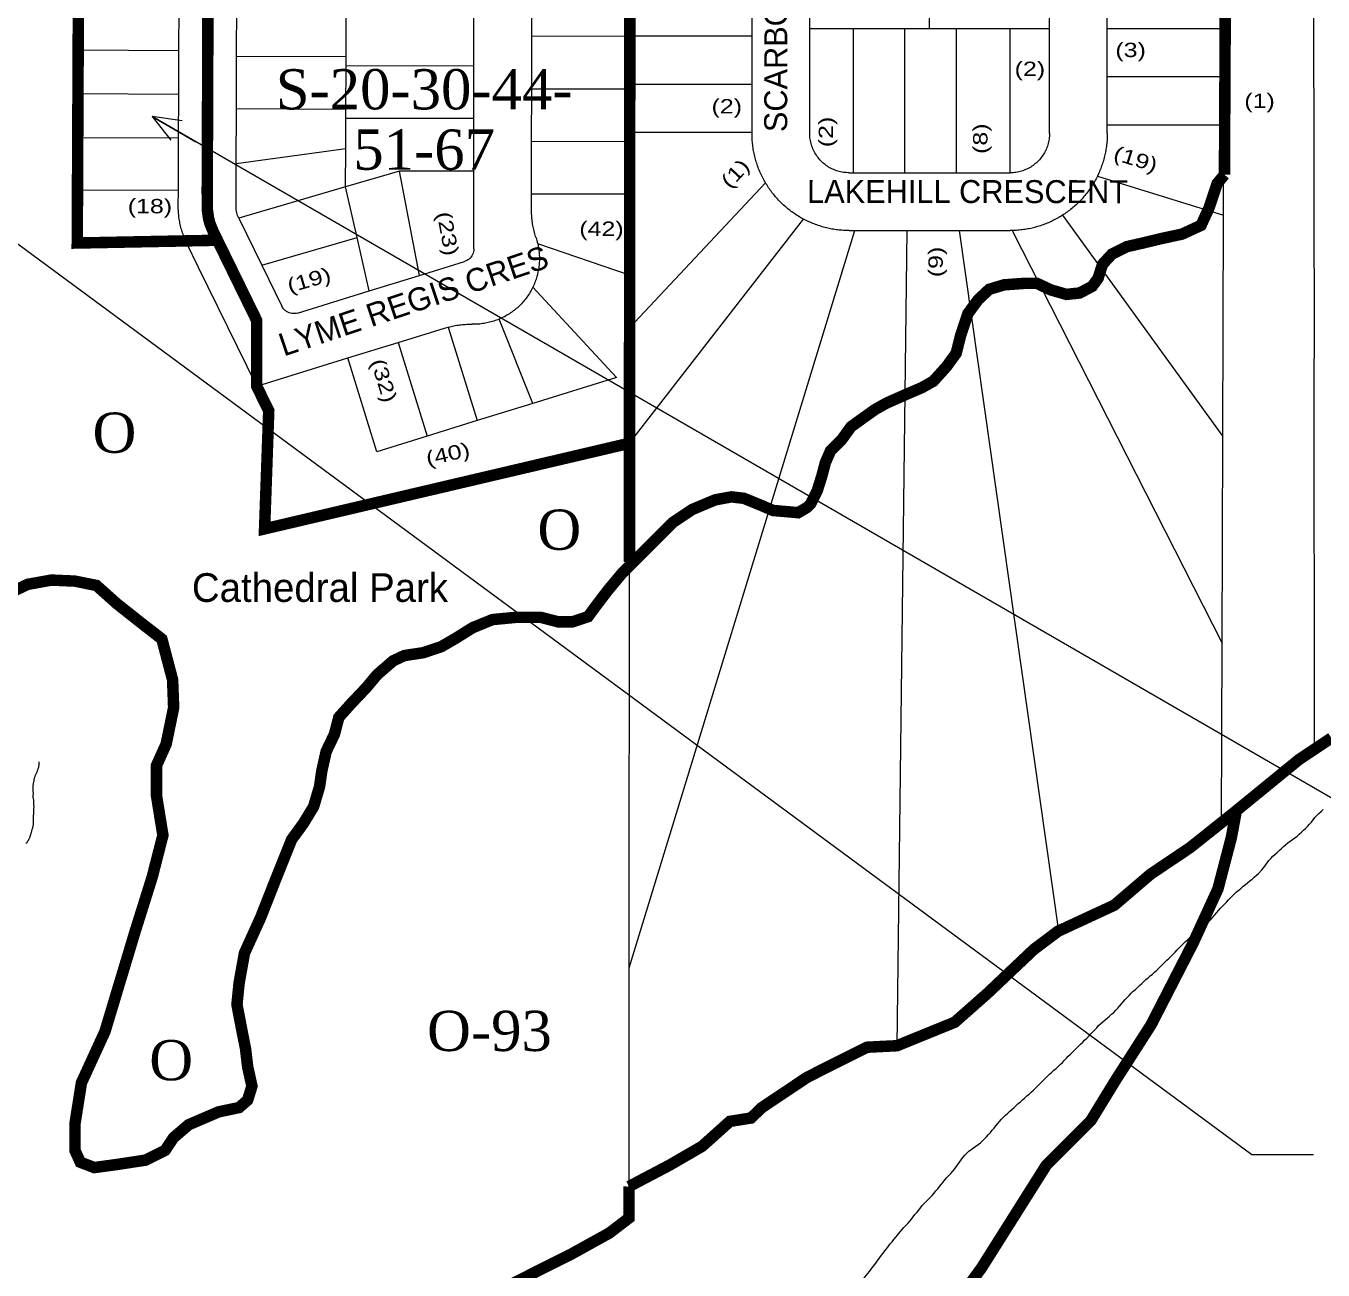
# Model space of a CAD drawing. Header units: millimetres. Extents: x 1745962 to 1749233, y 4525379 to 4529927.
# Drawn here: x 1747693.8 to 1748145.5, y 4526928.4 to 4527361.6 of the extents above; entities that cross this region are included whole.
import ezdxf
from ezdxf.enums import TextEntityAlignment as Align

# ---------------------------------------------------------------- set-up
doc = ezdxf.new("R2010")
doc.units = ezdxf.units.MM
doc.header["$LTSCALE"] = 10
doc.header["$MEASUREMENT"] = 0
for name, color, linetype in [('AROLL_ADDRESS', 44, 'Continuous'), ('AROLL_LOTS', 8, 'Continuous'), ('AROLL_ROADS', 7, 'Continuous'), ('PARKS', 62, 'Continuous'), ('WATER', 5, 'Continuous'), ('ZONING_STANDARDS', 140, 'Continuous'), ('ZONING_ZONES', 140, 'Continuous')]:
    doc.layers.add(name, color=color, linetype=linetype)
doc.styles.add('DUTCH', font='dutcheb.ttf')
doc.styles.add('Univers Condensed', font='UNVR57W.TTF')
doc.styles.add('Univers Light Condensed', font='unvr47a.ttf')

# ---------------------------------------------------------------- blocks, each defined once
blk = doc.blocks.new('ARROW-1')
blk.add_line((0, 0), (1.75, 0))
blk.add_lwpolyline([(0.972, 0.389), (0, 0), (0.972, -0.389)])

msp = doc.modelspace()

# ---------------------------------------------------------------- linework, layer by layer
at = {"layer": 'AROLL_LOTS'}
for p, q in [((1748142.08, 4527474.57), (1748142.32, 4527245.8)), ((1747869.93, 4527358.02), (1747869.95, 4527376.31)), ((1747904.07, 4527358.11), (1747904.08, 4527374.87)), ((1747946.63, 4527358.11), (1747946.63, 4527374.88)), ((1747966.74, 4527360.76), (1747966.74, 4527377.52)), ((1748008.49, 4527360.76), (1748008.49, 4527377.52)), ((1748050.23, 4527360.75), (1748050.25, 4527377.52)), ((1748070.35, 4527360.73), (1748070.36, 4527377.49)), ((1748110.85, 4527360.73), (1748110.81, 4527377.5)), ((1747767.17, 4527351.1), (1747767.25, 4527369.38)), ((1747805.27, 4527350.95), (1747805.34, 4527369.23)), ((1747712.08, 4527368.37), (1747712.01, 4527353.13)), ((1747747.06, 4527352.99), (1747747.13, 4527368.23)), ((1747849.79, 4527347.62), (1747849.82, 4527365.9)), ((1747966.74, 4527360.76), (1747980.46, 4527360.76)), ((1747966.74, 4527324.18), (1747966.74, 4527360.76)), ((1747980.46, 4527360.76), (1747981.96, 4527360.75)), ((1747981.94, 4527310.47), (1747981.96, 4527360.75)), ((1747981.96, 4527360.75), (1747994.47, 4527360.76)), ((1747994.47, 4527360.76), (1747999.9, 4527360.75)), ((1747999.9, 4527360.75), (1748008.49, 4527360.76)), ((1747999.9, 4527310.46), (1747999.9, 4527360.75)), ((1748008.49, 4527360.76), (1748017.83, 4527360.76)), ((1748017.81, 4527310.46), (1748017.83, 4527360.76)), ((1748017.83, 4527360.76), (1748022.51, 4527360.75)), ((1748022.51, 4527360.75), (1748036.53, 4527360.75)), ((1748036.5, 4527310.46), (1748036.53, 4527360.75)), ((1748036.53, 4527360.75), (1748050.23, 4527360.75)), ((1748050.22, 4527324.17), (1748050.23, 4527360.75)), ((1748070.34, 4527343.96), (1748070.35, 4527360.73)), ((1748070.35, 4527360.73), (1748110.85, 4527360.73)), ((1748110.88, 4527343.97), (1748110.85, 4527360.73)), ((1747869.91, 4527339.74), (1747869.93, 4527358.02)), ((1747869.93, 4527358.02), (1747904.07, 4527358.11)), ((1747904.06, 4527341.35), (1747904.07, 4527358.11)), ((1747904.07, 4527358.11), (1747946.63, 4527358.11)), ((1747946.63, 4527341.35), (1747946.63, 4527358.11)), ((1747712.01, 4527353.13), (1747711.93, 4527337.91)), ((1747747.06, 4527352.99), (1747712.01, 4527353.13)), ((1747747, 4527337.77), (1747747.06, 4527352.99)), ((1747767.1, 4527332.82), (1747767.17, 4527351.1)), ((1747767.17, 4527351.1), (1747805.27, 4527350.95)), ((1747805.2, 4527332.67), (1747805.26, 4527347.66)), ((1747805.26, 4527347.66), (1747805.27, 4527350.95)), ((1747849.79, 4527347.62), (1747805.26, 4527347.66)), ((1747849.78, 4527329.34), (1747849.79, 4527347.62)), ((1748070.33, 4527327.2), (1748070.34, 4527343.96)), ((1748070.34, 4527343.96), (1748110.88, 4527343.97)), ((1748110.92, 4527327.2), (1748110.88, 4527343.97)), ((1747711.93, 4527337.91), (1747711.85, 4527322.68)), ((1747747, 4527337.77), (1747711.93, 4527337.91)), ((1747746.94, 4527322.54), (1747747, 4527337.77)), ((1747869.89, 4527321.45), (1747869.91, 4527339.74)), ((1747869.91, 4527339.74), (1747904.05, 4527339.68)), ((1747904.05, 4527339.68), (1747904.06, 4527341.35)), ((1747904.05, 4527324.6), (1747904.05, 4527339.68)), ((1747904.06, 4527341.35), (1747946.63, 4527341.35)), ((1747946.63, 4527324.59), (1747946.63, 4527341.35)), ((1747767.02, 4527313.66), (1747767.1, 4527332.82)), ((1747767.1, 4527332.82), (1747805.2, 4527332.67)), ((1747805.14, 4527318.98), (1747805.19, 4527329.37)), ((1747805.19, 4527329.37), (1747805.2, 4527332.67)), ((1747849.78, 4527329.34), (1747805.19, 4527329.37)), ((1747849.76, 4527311.05), (1747849.78, 4527329.34)), ((1747904.04, 4527321.39), (1747904.05, 4527324.6)), ((1747904.05, 4527324.6), (1747946.63, 4527324.59)), ((1747946.63, 4527324.19), (1747946.63, 4527324.59)), ((1748070.33, 4527327.2), (1748110.92, 4527327.2)), ((1748070.34, 4527324.15), (1748070.33, 4527327.2)), ((1748110.86, 4527295.74), (1748110.92, 4527327.2)), ((1747711.85, 4527322.68), (1747711.76, 4527304.41)), ((1747746.94, 4527322.54), (1747711.85, 4527322.68)), ((1747746.87, 4527304.26), (1747746.94, 4527322.54)), ((1747869.87, 4527303.16), (1747869.89, 4527321.45)), ((1747869.89, 4527321.45), (1747904.04, 4527321.39)), ((1747904.03, 4527303.11), (1747904.04, 4527321.39)), ((1747767.02, 4527313.66), (1747805.14, 4527318.98)), ((1747805.1, 4527305.58), (1747805.14, 4527318.98)), ((1747766.96, 4527298.83), (1747767.02, 4527313.66)), ((1747823.86, 4527311.07), (1747805.1, 4527305.58)), ((1747849.76, 4527311.05), (1747823.86, 4527311.07)), ((1747830.81, 4527274.73), (1747823.86, 4527311.07)), ((1747849.74, 4527283.95), (1747849.76, 4527311.05)), ((1747980.45, 4527310.47), (1747981.94, 4527310.47)), ((1747981.94, 4527310.47), (1747994.46, 4527310.46)), ((1747994.46, 4527310.46), (1747999.9, 4527310.46)), ((1747999.9, 4527310.46), (1748008.48, 4527310.47)), ((1748008.48, 4527310.47), (1748017.81, 4527310.46)), ((1748017.81, 4527310.46), (1748022.48, 4527310.47)), ((1748022.48, 4527310.47), (1748036.5, 4527310.46)), ((1747903.99, 4527256.43), (1747951.34, 4527306.95)), ((1748066.88, 4527309.29), (1748110.86, 4527295.74)), ((1747711.76, 4527304.41), (1747711.67, 4527286.01)), ((1747746.87, 4527304.26), (1747711.76, 4527304.41)), ((1747746.85, 4527298.91), (1747746.87, 4527304.26)), ((1747805.1, 4527305.58), (1747767.91, 4527294.69)), ((1747809.1, 4527287.97), (1747805.1, 4527305.58)), ((1747869.87, 4527303.16), (1747904.03, 4527303.11)), ((1747869.87, 4527297.45), (1747869.87, 4527303.16)), ((1747904, 4527274.78), (1747904.03, 4527303.11)), ((1747767.91, 4527294.69), (1747775.94, 4527278.26)), ((1747903.97, 4527216.29), (1747964.55, 4527294.33)), ((1748054.7, 4527295.66), (1748110.59, 4527218.64)), ((1748110.59, 4527218.64), (1748110.86, 4527295.74)), ((1747775.94, 4527278.26), (1747809.1, 4527287.97)), ((1747813.34, 4527269.33), (1747809.1, 4527287.97)), ((1747903.85, 4527033.59), (1747982.38, 4527290.35)), ((1747980.45, 4527290.36), (1747982.38, 4527290.35)), ((1747982.38, 4527290.35), (1748000.66, 4527290.35)), ((1747997.13, 4527006.49), (1748000.66, 4527290.35)), ((1748000.66, 4527290.35), (1748018.93, 4527290.35)), ((1748018.93, 4527290.35), (1748036.5, 4527290.34)), ((1748053.45, 4527046.4), (1748018.93, 4527290.35)), ((1748037.2, 4527290.36), (1748036.5, 4527290.34)), ((1748037.2, 4527290.36), (1748110.32, 4527146.64)), ((1747711.67, 4527286.01), (1747749.84, 4527285.85)), ((1747753.94, 4527277.47), (1747749.84, 4527285.85)), ((1747904, 4527274.78), (1747872, 4527285.77)), ((1747830.81, 4527274.73), (1747846.52, 4527279.59)), ((1747774.15, 4527236.16), (1747753.94, 4527277.47)), ((1747775.94, 4527278.26), (1747782.93, 4527263.98)), ((1747813.34, 4527269.33), (1747830.81, 4527274.73)), ((1747903.99, 4527256.43), (1747904, 4527274.78)), ((1747899.41, 4527239.18), (1747870.31, 4527270.62)), ((1747788.39, 4527261.62), (1747813.34, 4527269.33)), ((1747823.39, 4527251.38), (1747839.54, 4527256.37)), ((1747840.87, 4527256.76), (1747850.93, 4527224.17)), ((1747870.3, 4527230.16), (1747858.59, 4527259.5)), ((1747903.98, 4527240.58), (1747903.99, 4527256.43)), ((1747805.91, 4527245.98), (1747823.39, 4527251.38)), ((1747823.39, 4527251.38), (1747833.46, 4527218.76)), ((1747774.15, 4527236.16), (1747805.91, 4527245.98)), ((1747815.98, 4527213.34), (1747805.91, 4527245.98)), ((1748142.47, 4527109.71), (1748142.32, 4527245.8)), ((1747899.41, 4527239.18), (1747870.3, 4527230.16)), ((1747903.97, 4527216.29), (1747903.98, 4527240.58)), ((1747778.35, 4527227.58), (1747774.15, 4527236.16)), ((1747870.3, 4527230.16), (1747850.93, 4527224.17)), ((1747776.9, 4527186.47), (1747778.35, 4527227.58)), ((1747850.93, 4527224.17), (1747833.46, 4527218.76)), ((1747903.97, 4527216.29), (1747776.9, 4527186.47)), ((1747833.46, 4527218.76), (1747815.98, 4527213.34)), ((1747903.94, 4527182.39), (1747903.97, 4527216.29)), ((1748110.32, 4527146.64), (1748110.59, 4527218.64)), ((1747903.85, 4527033.59), (1747903.94, 4527182.39)), ((1748110.09, 4527084.18), (1748110.32, 4527146.64)), ((1747903.81, 4526957.46), (1747903.85, 4527033.59)), ((1747903.79, 4526946.49), (1747903.81, 4526957.46))]:
    msp.add_line(p, q, dxfattribs=at)
for points in [[(1747951.34, 4527306.95), (1747951.09, 4527307.39), (1747950.85, 4527307.83), (1747950.61, 4527308.26), (1747950.37, 4527308.71), (1747950.15, 4527309.16), (1747949.92, 4527309.6), (1747949.72, 4527310.05), (1747949.52, 4527310.52), (1747949.31, 4527310.98), (1747949.12, 4527311.43), (1747948.94, 4527311.9), (1747948.76, 4527312.36), (1747948.58, 4527312.84), (1747948.43, 4527313.3), (1747948.27, 4527313.78), (1747948.11, 4527314.26), (1747947.97, 4527314.73), (1747947.84, 4527315.22), (1747947.7, 4527315.71), (1747947.58, 4527316.18), (1747947.47, 4527316.67), (1747947.36, 4527317.16), (1747947.26, 4527317.66), (1747947.17, 4527318.14), (1747947.08, 4527318.63), (1747947.01, 4527319.13), (1747946.93, 4527319.62), (1747946.88, 4527320.12), (1747946.81, 4527320.62), (1747946.77, 4527321.12), (1747946.72, 4527321.61), (1747946.69, 4527322.12), (1747946.67, 4527322.62), (1747946.64, 4527323.11), (1747946.63, 4527323.61), (1747946.63, 4527324.19)], [(1747980.45, 4527310.47), (1747979.95, 4527310.48), (1747979.45, 4527310.51), (1747978.95, 4527310.56), (1747978.46, 4527310.62), (1747977.97, 4527310.7), (1747977.48, 4527310.8), (1747976.99, 4527310.92), (1747976.51, 4527311.06), (1747976.03, 4527311.2), (1747975.56, 4527311.37), (1747975.1, 4527311.56), (1747974.65, 4527311.76), (1747974.19, 4527311.98), (1747973.75, 4527312.22), (1747973.32, 4527312.48), (1747972.9, 4527312.74), (1747972.49, 4527313.03), (1747972.08, 4527313.32), (1747971.7, 4527313.63), (1747971.32, 4527313.96), (1747970.95, 4527314.3), (1747970.59, 4527314.65), (1747970.26, 4527315.02), (1747969.93, 4527315.39), (1747969.61, 4527315.78), (1747969.32, 4527316.19), (1747969.03, 4527316.6), (1747968.76, 4527317.02), (1747968.51, 4527317.45), (1747968.27, 4527317.89), (1747968.05, 4527318.34), (1747967.85, 4527318.79), (1747967.66, 4527319.26), (1747967.49, 4527319.73), (1747967.33, 4527320.21), (1747967.2, 4527320.68), (1747967.08, 4527321.17), (1747966.98, 4527321.66), (1747966.89, 4527322.16), (1747966.82, 4527322.65), (1747966.78, 4527323.14), (1747966.76, 4527323.64), (1747966.74, 4527324.18)], [(1748050.22, 4527324.17), (1748050.21, 4527323.67), (1748050.18, 4527323.17), (1748050.14, 4527322.66), (1748050.07, 4527322.17), (1748049.99, 4527321.67), (1748049.89, 4527321.19), (1748049.77, 4527320.71), (1748049.63, 4527320.22), (1748049.48, 4527319.75), (1748049.31, 4527319.28), (1748049.13, 4527318.81), (1748048.92, 4527318.35), (1748048.7, 4527317.91), (1748048.46, 4527317.47), (1748048.21, 4527317.03), (1748047.94, 4527316.61), (1748047.66, 4527316.2), (1748047.36, 4527315.8), (1748047.05, 4527315.41), (1748046.72, 4527315.03), (1748046.39, 4527314.67), (1748046.03, 4527314.31), (1748045.67, 4527313.97), (1748045.28, 4527313.65), (1748044.89, 4527313.33), (1748044.5, 4527313.03), (1748044.08, 4527312.74), (1748043.66, 4527312.48), (1748043.23, 4527312.22), (1748042.79, 4527311.98), (1748042.34, 4527311.77), (1748041.88, 4527311.56), (1748041.42, 4527311.37), (1748040.95, 4527311.2), (1748040.48, 4527311.05), (1748039.99, 4527310.91), (1748039.51, 4527310.79), (1748039.03, 4527310.69), (1748038.53, 4527310.61), (1748038.03, 4527310.55), (1748037.53, 4527310.5), (1748037.03, 4527310.47), (1748036.5, 4527310.46)], [(1748070.34, 4527324.15), (1748070.33, 4527323.65), (1748070.32, 4527323.15), (1748070.3, 4527322.65), (1748070.27, 4527322.15), (1748070.24, 4527321.66), (1748070.19, 4527321.16), (1748070.15, 4527320.66), (1748070.09, 4527320.16), (1748070.03, 4527319.67), (1748069.96, 4527319.17), (1748069.88, 4527318.68), (1748069.79, 4527318.18), (1748069.7, 4527317.7), (1748069.6, 4527317.21), (1748069.5, 4527316.71), (1748069.38, 4527316.23), (1748069.26, 4527315.74), (1748069.13, 4527315.26), (1748068.99, 4527314.78), (1748068.86, 4527314.3), (1748068.71, 4527313.82), (1748068.55, 4527313.34), (1748068.38, 4527312.87), (1748068.22, 4527312.4), (1748068.04, 4527311.93), (1748067.85, 4527311.48), (1748067.67, 4527311.01), (1748067.46, 4527310.55), (1748067.26, 4527310.09), (1748066.88, 4527309.29)], [(1747964.55, 4527294.33), (1747964.12, 4527294.57), (1747963.68, 4527294.81), (1747963.24, 4527295.06), (1747962.82, 4527295.32), (1747962.39, 4527295.59), (1747961.97, 4527295.85), (1747961.55, 4527296.13), (1747961.14, 4527296.42), (1747960.73, 4527296.7), (1747960.32, 4527296.99), (1747959.92, 4527297.29), (1747959.53, 4527297.61), (1747959.14, 4527297.91), (1747958.76, 4527298.23), (1747958.38, 4527298.56), (1747958, 4527298.89), (1747957.63, 4527299.22), (1747957.26, 4527299.56), (1747956.9, 4527299.91), (1747956.54, 4527300.26), (1747956.19, 4527300.61), (1747955.84, 4527300.97), (1747955.5, 4527301.34), (1747955.17, 4527301.71), (1747954.84, 4527302.09), (1747954.52, 4527302.47), (1747954.2, 4527302.85), (1747953.89, 4527303.24), (1747953.58, 4527303.64), (1747953.28, 4527304.04), (1747952.98, 4527304.44), (1747952.7, 4527304.85), (1747952.41, 4527305.26), (1747952.14, 4527305.68), (1747951.86, 4527306.1), (1747951.61, 4527306.53), (1747951.34, 4527306.95)], [(1748066.88, 4527309.29), (1748066.66, 4527308.84), (1748066.43, 4527308.4), (1748066.19, 4527307.96), (1748065.95, 4527307.52), (1748065.7, 4527307.09), (1748065.45, 4527306.65), (1748065.18, 4527306.23), (1748064.91, 4527305.81), (1748064.64, 4527305.4), (1748064.36, 4527304.98), (1748064.07, 4527304.57), (1748063.78, 4527304.17), (1748063.48, 4527303.77), (1748063.18, 4527303.37), (1748062.87, 4527302.97), (1748062.55, 4527302.59), (1748062.22, 4527302.21), (1748061.9, 4527301.83), (1748061.57, 4527301.45), (1748061.23, 4527301.09), (1748060.88, 4527300.72), (1748060.53, 4527300.37), (1748060.18, 4527300.02), (1748059.82, 4527299.67), (1748059.45, 4527299.32), (1748059.09, 4527298.99), (1748058.71, 4527298.65), (1748058.33, 4527298.33), (1748057.95, 4527298.01), (1748057.56, 4527297.7), (1748057.17, 4527297.39), (1748056.77, 4527297.09), (1748056.36, 4527296.79), (1748055.96, 4527296.5), (1748055.54, 4527296.21), (1748055.14, 4527295.94), (1748054.7, 4527295.66)], [(1747749.84, 4527285.85), (1747749.62, 4527286.29), (1747749.42, 4527286.75), (1747749.22, 4527287.21), (1747749.02, 4527287.67), (1747748.84, 4527288.14), (1747748.66, 4527288.6), (1747748.5, 4527289.07), (1747748.33, 4527289.55), (1747748.18, 4527290.02), (1747748.04, 4527290.5), (1747747.9, 4527290.99), (1747747.77, 4527291.46), (1747747.65, 4527291.95), (1747747.54, 4527292.44), (1747747.43, 4527292.93), (1747747.34, 4527293.42), (1747747.25, 4527293.91), (1747747.18, 4527294.4), (1747747.1, 4527294.9), (1747747.05, 4527295.4), (1747746.99, 4527295.9), (1747746.95, 4527296.39), (1747746.9, 4527296.89), (1747746.88, 4527297.39), (1747746.86, 4527297.89), (1747746.85, 4527298.39), (1747746.85, 4527298.91)], [(1747767.91, 4527294.69), (1747767.7, 4527295.14), (1747767.52, 4527295.6), (1747767.36, 4527296.08), (1747767.23, 4527296.56), (1747767.12, 4527297.05), (1747767.04, 4527297.54), (1747766.99, 4527298.04), (1747766.96, 4527298.83)], [(1747871.43, 4527287.8), (1747871.27, 4527288.28), (1747871.13, 4527288.75), (1747870.98, 4527289.24), (1747870.86, 4527289.71), (1747870.73, 4527290.21), (1747870.62, 4527290.69), (1747870.51, 4527291.18), (1747870.41, 4527291.67), (1747870.32, 4527292.16), (1747870.24, 4527292.65), (1747870.17, 4527293.15), (1747870.1, 4527293.64), (1747870.05, 4527294.14), (1747869.99, 4527294.63), (1747869.95, 4527295.13), (1747869.92, 4527295.63), (1747869.89, 4527296.13), (1747869.88, 4527296.63), (1747869.87, 4527297.45)], [(1747980.45, 4527290.36), (1747979.95, 4527290.36), (1747979.45, 4527290.37), (1747978.95, 4527290.39), (1747978.45, 4527290.41), (1747977.96, 4527290.45), (1747977.46, 4527290.49), (1747976.96, 4527290.54), (1747976.46, 4527290.59), (1747975.97, 4527290.66), (1747975.47, 4527290.73), (1747974.98, 4527290.8), (1747974.48, 4527290.89), (1747973.98, 4527290.98), (1747973.5, 4527291.08), (1747973.01, 4527291.19), (1747972.52, 4527291.3), (1747972.04, 4527291.42), (1747971.55, 4527291.55), (1747971.07, 4527291.69), (1747970.59, 4527291.83), (1747970.12, 4527291.97), (1747969.64, 4527292.13), (1747969.17, 4527292.3), (1747968.7, 4527292.47), (1747968.23, 4527292.64), (1747967.77, 4527292.83), (1747967.31, 4527293.01), (1747966.85, 4527293.22), (1747966.39, 4527293.42), (1747965.94, 4527293.63), (1747965.48, 4527293.85), (1747965.04, 4527294.07), (1747964.55, 4527294.33)], [(1748054.7, 4527295.66), (1748054.27, 4527295.39), (1748053.85, 4527295.14), (1748053.42, 4527294.88), (1748052.98, 4527294.63), (1748052.55, 4527294.39), (1748052.1, 4527294.16), (1748051.66, 4527293.93), (1748051.21, 4527293.71), (1748050.75, 4527293.5), (1748050.3, 4527293.28), (1748049.84, 4527293.09), (1748049.38, 4527292.9), (1748048.92, 4527292.71), (1748048.45, 4527292.53), (1748047.98, 4527292.35), (1748047.51, 4527292.19), (1748047.04, 4527292.02), (1748046.57, 4527291.88), (1748046.08, 4527291.74), (1748045.61, 4527291.59), (1748045.12, 4527291.46), (1748044.64, 4527291.34), (1748044.15, 4527291.22), (1748043.67, 4527291.11), (1748043.17, 4527291), (1748042.69, 4527290.92), (1748042.19, 4527290.83), (1748041.7, 4527290.74), (1748041.21, 4527290.67), (1748040.71, 4527290.61), (1748040.21, 4527290.55), (1748039.71, 4527290.5), (1748039.21, 4527290.45), (1748038.72, 4527290.42), (1748038.22, 4527290.39), (1748037.72, 4527290.36), (1748037.2, 4527290.36)], [(1747849.74, 4527283.95), (1747849.71, 4527283.44), (1747849.63, 4527282.96), (1747849.49, 4527282.48), (1747849.31, 4527282.01), (1747849.07, 4527281.57), (1747848.79, 4527281.15), (1747848.47, 4527280.78), (1747848.1, 4527280.44), (1747847.69, 4527280.15), (1747847.27, 4527279.89), (1747846.52, 4527279.59)], [(1747872, 4527285.77), (1747872.11, 4527285.27), (1747872.2, 4527284.79), (1747872.29, 4527284.3), (1747872.37, 4527283.8), (1747872.43, 4527283.3), (1747872.49, 4527282.81), (1747872.53, 4527282.31), (1747872.56, 4527281.81), (1747872.59, 4527281.32), (1747872.59, 4527280.81), (1747872.59, 4527280.31), (1747872.58, 4527279.81), (1747872.56, 4527279.31), (1747872.52, 4527278.81), (1747872.48, 4527278.31), (1747872.42, 4527277.82), (1747872.36, 4527277.32), (1747872.28, 4527276.83), (1747872.19, 4527276.34), (1747872.1, 4527275.84), (1747871.99, 4527275.35), (1747871.88, 4527274.88), (1747871.74, 4527274.4), (1747871.6, 4527273.92), (1747871.45, 4527273.44), (1747871.29, 4527272.96), (1747871.12, 4527272.49), (1747870.94, 4527272.03), (1747870.74, 4527271.56), (1747870.54, 4527271.1), (1747870.31, 4527270.62)], [(1747871.43, 4527287.8), (1747871.57, 4527287.33), (1747871.72, 4527286.84), (1747871.85, 4527286.36), (1747872, 4527285.77)], [(1747870.31, 4527270.62), (1747870.09, 4527270.17), (1747869.86, 4527269.73), (1747869.62, 4527269.29), (1747869.36, 4527268.86), (1747869.1, 4527268.44), (1747868.83, 4527268.01), (1747868.55, 4527267.61), (1747868.26, 4527267.19), (1747867.96, 4527266.79), (1747867.66, 4527266.39), (1747867.34, 4527266.01), (1747867.02, 4527265.62), (1747866.69, 4527265.25), (1747866.35, 4527264.88), (1747866, 4527264.52), (1747865.65, 4527264.17), (1747865.28, 4527263.82), (1747864.92, 4527263.49), (1747864.54, 4527263.16), (1747864.15, 4527262.85), (1747863.76, 4527262.54), (1747863.36, 4527262.23), (1747862.96, 4527261.94), (1747862.55, 4527261.65), (1747862.14, 4527261.38), (1747861.71, 4527261.11), (1747861.28, 4527260.85), (1747860.85, 4527260.6), (1747860.41, 4527260.36), (1747859.96, 4527260.14), (1747859.51, 4527259.92), (1747859.06, 4527259.7), (1747858.59, 4527259.5)], [(1747788.39, 4527261.62), (1747787.91, 4527261.49), (1747787.41, 4527261.43), (1747786.91, 4527261.42), (1747786.41, 4527261.46), (1747785.92, 4527261.56), (1747785.44, 4527261.71), (1747784.99, 4527261.9), (1747784.55, 4527262.15), (1747784.15, 4527262.44), (1747783.78, 4527262.78), (1747783.45, 4527263.15), (1747782.93, 4527263.98)], [(1747839.54, 4527256.37), (1747840.02, 4527256.52), (1747840.87, 4527256.76)], [(1747840.87, 4527256.76), (1747841.36, 4527256.88), (1747841.84, 4527256.99), (1747842.33, 4527257.1), (1747842.81, 4527257.19), (1747843.31, 4527257.29), (1747843.8, 4527257.36), (1747844.3, 4527257.44), (1747844.8, 4527257.51), (1747845.29, 4527257.56), (1747845.78, 4527257.61), (1747846.29, 4527257.65), (1747846.78, 4527257.69), (1747847.28, 4527257.71), (1747847.79, 4527257.73), (1747848.28, 4527257.73), (1747849.22, 4527257.73)], [(1747858.59, 4527259.5), (1747858.12, 4527259.31), (1747857.66, 4527259.14), (1747857.19, 4527258.98), (1747856.71, 4527258.81), (1747856.24, 4527258.67), (1747855.75, 4527258.53), (1747855.27, 4527258.4), (1747854.79, 4527258.29), (1747854.29, 4527258.18), (1747853.81, 4527258.09), (1747853.32, 4527258), (1747852.82, 4527257.94), (1747852.32, 4527257.87), (1747851.82, 4527257.81), (1747851.33, 4527257.78), (1747850.83, 4527257.75), (1747850.33, 4527257.73), (1747849.83, 4527257.72), (1747849.22, 4527257.73)], [(1748142.47, 4527109.71), (1748148.38, 4527113.65), (1748157.31, 4527122.4), (1748166.25, 4527129.57), (1748183.17, 4527137.4), (1748195.6, 4527142.44), (1748204.9, 4527147.41), (1748212.91, 4527154.34), (1748224.62, 4527160.66), (1748233.65, 4527164.66), (1748242.51, 4527168.19), (1748249.38, 4527172.86), (1748258.68, 4527177.3), (1748267.03, 4527181.52), (1748271.98, 4527182.6), (1748281.67, 4527185.35), (1748289.5, 4527188.15), (1748296.09, 4527191.87), (1748302.17, 4527195.74), (1748313.44, 4527200.62), (1748323.9, 4527203.65), (1748336.09, 4527207.72), (1748341.62, 4527209.87)], [(1748110.09, 4527084.18), (1748115.28, 4527088.32), (1748126.04, 4527095.98), (1748137.11, 4527106.15), (1748142.47, 4527109.71)], [(1748053.45, 4527046.4), (1748060.09, 4527047.87), (1748072.81, 4527055.44), (1748085.38, 4527066.2), (1748099.23, 4527075.51), (1748110.09, 4527084.18)], [(1748017.21, 4527014.66), (1748022.92, 4527019.1), (1748028.57, 4527024.68), (1748036.71, 4527032.1), (1748044.8, 4527040.05), (1748053.2, 4527046.35), (1748053.45, 4527046.4)], [(1747997.13, 4527006.49), (1748005.87, 4527008.66), (1748010.04, 4527010.83), (1748015.37, 4527013.93), (1748017.21, 4527014.66)], [(1747903.81, 4526957.46), (1747911.18, 4526961.07), (1747914.03, 4526963.21), (1747918.07, 4526964.98), (1747921.19, 4526966.61), (1747925.6, 4526969.56), (1747929.25, 4526971.46), (1747932.11, 4526973.6), (1747938.93, 4526980.13), (1747946.29, 4526981.32), (1747950.02, 4526984.91), (1747960.81, 4526991.51), (1747965.47, 4526995.26), (1747970.67, 4526997.96), (1747975.36, 4527000.4), (1747981.88, 4527003.13), (1747986.7, 4527005.96), (1747989.45, 4527006.4), (1747992.21, 4527006.85), (1747995.89, 4527007.43), (1747997.13, 4527006.49)], [(1747869.45, 4526927.08), (1747872.41, 4526928.42), (1747876.74, 4526930.56), (1747883.46, 4526933.79), (1747884.93, 4526934.09), (1747891.39, 4526938.18), (1747896.93, 4526941.24), (1747900.69, 4526944.26), (1747902.22, 4526945.25), (1747903.79, 4526946.49)]]:
    msp.add_lwpolyline(points, dxfattribs=at)
at = {"layer": 'WATER'}
for points in [[(1747698.3, 4527105.35), (1747698.27, 4527105.11), (1747698.27, 4527104.86), (1747698.26, 4527104.6), (1747698.25, 4527104.35), (1747698.24, 4527104.11), (1747698.22, 4527103.86), (1747698.19, 4527103.61), (1747698.13, 4527103.36), (1747698.06, 4527103.13), (1747697.98, 4527102.89), (1747697.91, 4527102.65), (1747697.82, 4527102.41), (1747697.75, 4527102.17), (1747697.67, 4527101.94), (1747697.59, 4527101.7), (1747697.5, 4527101.47), (1747697.39, 4527101.24), (1747697.27, 4527101.03), (1747697.15, 4527100.81), (1747697.04, 4527100.58), (1747696.93, 4527100.35), (1747696.85, 4527100.12), (1747696.78, 4527099.88), (1747696.71, 4527099.64), (1747696.65, 4527099.4), (1747696.6, 4527099.15), (1747696.56, 4527098.9), (1747696.52, 4527098.66), (1747696.48, 4527098.41), (1747696.42, 4527098.17), (1747696.37, 4527097.92), (1747696.31, 4527097.68), (1747696.27, 4527097.43), (1747696.22, 4527097.19), (1747696.18, 4527096.94), (1747696.18, 4527096.69), (1747696.19, 4527096.45), (1747696.21, 4527096.19), (1747696.22, 4527095.95), (1747696.22, 4527095.7), (1747696.24, 4527095.44), (1747696.24, 4527095.2), (1747696.26, 4527094.95), (1747696.29, 4527094.7), (1747696.31, 4527094.44), (1747696.31, 4527094.2), (1747696.27, 4527093.95), (1747696.22, 4527093.71), (1747696.19, 4527093.45), (1747696.19, 4527093.21), (1747696.25, 4527092.96), (1747696.32, 4527092.72), (1747696.36, 4527092.48), (1747696.39, 4527092.23), (1747696.41, 4527091.98), (1747696.42, 4527091.73), (1747696.44, 4527091.48), (1747696.45, 4527091.23), (1747696.46, 4527090.98), (1747696.47, 4527090.73), (1747696.49, 4527090.48), (1747696.49, 4527090.23), (1747696.5, 4527089.99), (1747696.51, 4527089.73), (1747696.5, 4527089.48), (1747696.49, 4527089.24), (1747696.48, 4527088.98), (1747696.46, 4527088.73), (1747696.41, 4527088.49), (1747696.4, 4527088.24), (1747696.39, 4527087.99), (1747696.39, 4527087.74), (1747696.38, 4527087.49), (1747696.38, 4527087.24), (1747696.38, 4527086.99), (1747696.37, 4527086.74), (1747696.37, 4527086.49), (1747696.36, 4527086.24), (1747696.36, 4527085.99), (1747696.35, 4527085.74), (1747696.35, 4527085.49), (1747696.35, 4527085.24), (1747696.34, 4527084.99), (1747696.34, 4527084.74), (1747696.33, 4527084.49), (1747696.33, 4527084.24), (1747696.32, 4527083.99), (1747696.32, 4527083.74), (1747696.32, 4527083.49), (1747696.31, 4527083.24), (1747696.25, 4527083), (1747696.17, 4527082.76), (1747696.11, 4527082.52), (1747696.04, 4527082.28), (1747695.98, 4527082.03), (1747695.9, 4527081.79), (1747695.84, 4527081.55), (1747695.78, 4527081.31), (1747695.71, 4527081.07), (1747695.65, 4527080.83), (1747695.57, 4527080.59), (1747695.51, 4527080.35), (1747695.43, 4527080.11), (1747695.36, 4527079.87), (1747695.28, 4527079.63), (1747695.2, 4527079.4), (1747695.12, 4527079.16), (1747695.02, 4527078.93), (1747694.94, 4527078.69), (1747694.85, 4527078.46), (1747694.75, 4527078.23), (1747694.64, 4527078.01), (1747694.52, 4527077.78), (1747694.39, 4527077.57), (1747694.26, 4527077.36), (1747694.09, 4527077.17), (1747693.94, 4527076.97), (1747693.79, 4527076.78)], [(1748124.2, 4527067.79), (1748124.83, 4527068.58), (1748125.41, 4527069.39), (1748126.01, 4527070.19), (1748126.64, 4527070.97), (1748127.29, 4527071.73), (1748127.99, 4527072.44), (1748128.72, 4527073.12), (1748129.48, 4527073.77), (1748130.23, 4527074.44), (1748130.95, 4527075.12), (1748131.69, 4527075.81), (1748132.43, 4527076.47), (1748133.2, 4527077.11), (1748133.99, 4527077.72), (1748134.82, 4527078.29), (1748135.62, 4527078.88), (1748136.41, 4527079.49), (1748137.17, 4527080.15), (1748137.92, 4527080.8), (1748138.66, 4527081.49), (1748139.38, 4527082.17), (1748140.09, 4527082.88), (1748140.76, 4527083.62), (1748141.4, 4527084.39), (1748142.01, 4527085.18), (1748142.65, 4527085.95), (1748143.34, 4527086.68), (1748144.04, 4527087.39), (1748144.77, 4527088.07), (1748145.54, 4527088.71)], [(1747998.17, 4526941.66), (1747998.84, 4526942.4), (1747999.52, 4526943.14), (1748000.19, 4526943.89), (1748000.86, 4526944.63), (1748001.53, 4526945.37), (1748002.2, 4526946.11), (1748002.73, 4526946.93), (1748003.37, 4526947.71), (1748004.04, 4526948.45), (1748004.66, 4526949.23), (1748005.27, 4526950.03), (1748005.89, 4526950.81), (1748006.54, 4526951.57), (1748007.26, 4526952.26), (1748008, 4526952.93), (1748008.72, 4526953.64), (1748009.4, 4526954.36), (1748010.06, 4526955.12), (1748010.68, 4526955.9), (1748011.3, 4526956.68), (1748011.93, 4526957.46), (1748012.57, 4526958.23), (1748013.19, 4526959.01), (1748013.82, 4526959.79), (1748014.44, 4526960.57), (1748015.13, 4526961.3), (1748015.83, 4526962.01), (1748016.51, 4526962.75), (1748017.13, 4526963.54), (1748017.7, 4526964.36), (1748018.26, 4526965.18), (1748018.85, 4526965.99), (1748019.44, 4526966.8), (1748020.06, 4526967.58), (1748020.73, 4526968.33), (1748021.4, 4526969.07), (1748022.11, 4526969.77), (1748022.89, 4526970.4), (1748023.72, 4526970.97), (1748024.55, 4526971.52), (1748025.36, 4526972.1), (1748026.14, 4526972.72), (1748026.89, 4526973.38), (1748027.6, 4526974.09), (1748028.31, 4526974.8), (1748028.99, 4526975.53), (1748029.65, 4526976.28), (1748030.29, 4526977.06), (1748030.91, 4526977.83), (1748031.55, 4526978.6), (1748032.19, 4526979.37), (1748032.85, 4526980.12), (1748033.51, 4526980.87), (1748034.2, 4526981.6), (1748034.92, 4526982.28), (1748035.66, 4526982.97), (1748036.4, 4526983.64), (1748037.14, 4526984.31), (1748037.89, 4526984.98), (1748038.62, 4526985.65), (1748039.36, 4526986.32), (1748040.1, 4526987), (1748040.84, 4526987.67), (1748041.58, 4526988.34), (1748042.33, 4526989), (1748043.08, 4526989.67), (1748043.84, 4526990.31), (1748044.59, 4526990.98), (1748045.31, 4526991.67), (1748046.03, 4526992.36), (1748046.74, 4526993.08), (1748047.43, 4526993.79), (1748048.12, 4526994.51), (1748048.82, 4526995.23), (1748049.54, 4526995.93), (1748050.27, 4526996.61), (1748051.01, 4526997.28), (1748051.77, 4526997.93), (1748052.52, 4526998.59), (1748053.26, 4526999.27), (1748053.98, 4526999.97), (1748054.69, 4527000.67), (1748055.38, 4527001.39), (1748056.08, 4527002.11), (1748056.77, 4527002.83), (1748057.48, 4527003.53), (1748058.2, 4527004.23), (1748058.93, 4527004.91), (1748059.65, 4527005.6), (1748060.36, 4527006.3), (1748061.06, 4527007.02), (1748061.77, 4527007.73), (1748062.46, 4527008.45), (1748063.16, 4527009.17), (1748063.87, 4527009.87), (1748064.58, 4527010.57), (1748065.27, 4527011.29), (1748065.96, 4527012.02), (1748066.65, 4527012.75), (1748067.33, 4527013.48), (1748068.04, 4527014.19), (1748068.77, 4527014.85), (1748069.56, 4527015.49), (1748070.33, 4527016.12), (1748071.09, 4527016.76), (1748071.84, 4527017.43), (1748072.57, 4527018.11), (1748073.28, 4527018.81), (1748073.97, 4527019.54), (1748074.64, 4527020.29), (1748075.29, 4527021.05), (1748075.92, 4527021.82), (1748076.57, 4527022.58), (1748077.25, 4527023.32), (1748077.95, 4527024.03), (1748078.65, 4527024.74), (1748079.38, 4527025.43), (1748080.11, 4527026.12), (1748080.84, 4527026.79), (1748081.58, 4527027.46), (1748082.32, 4527028.14), (1748083.05, 4527028.83), (1748083.79, 4527029.49), (1748084.56, 4527030.14), (1748085.31, 4527030.8), (1748086.06, 4527031.45), (1748086.82, 4527032.12), (1748087.56, 4527032.79), (1748088.28, 4527033.46), (1748089, 4527034.16), (1748089.71, 4527034.87), (1748090.41, 4527035.58), (1748091.13, 4527036.28), (1748091.85, 4527036.99), (1748092.56, 4527037.69), (1748093.27, 4527038.39), (1748093.96, 4527039.1), (1748094.65, 4527039.83), (1748095.35, 4527040.55), (1748096.05, 4527041.25), (1748096.77, 4527041.95), (1748097.49, 4527042.65), (1748098.22, 4527043.34), (1748098.95, 4527044.02), (1748099.71, 4527044.67), (1748100.47, 4527045.31), (1748101.25, 4527045.93), (1748102.04, 4527046.55), (1748102.82, 4527047.18), (1748103.59, 4527047.81), (1748104.36, 4527048.46), (1748105.09, 4527049.15), (1748105.79, 4527049.85), (1748106.48, 4527050.58), (1748107.16, 4527051.32), (1748107.8, 4527052.08), (1748108.45, 4527052.85), (1748109.1, 4527053.6), (1748109.76, 4527054.35), (1748110.43, 4527055.09), (1748111.12, 4527055.82), (1748111.81, 4527056.53), (1748112.5, 4527057.25), (1748113.22, 4527057.96), (1748113.94, 4527058.66), (1748114.65, 4527059.35), (1748115.38, 4527060.03), (1748116.13, 4527060.7), (1748116.9, 4527061.34), (1748117.66, 4527061.99), (1748118.43, 4527062.62), (1748119.21, 4527063.25), (1748119.98, 4527063.89), (1748120.75, 4527064.52), (1748121.52, 4527065.17), (1748122.28, 4527065.82), (1748123.01, 4527066.5), (1748124.2, 4527067.79)], [(1747983.71, 4526923.29), (1747984.4, 4526924.01), (1747985.06, 4526924.75), (1747985.69, 4526925.53), (1747986.29, 4526926.33), (1747986.91, 4526927.12), (1747987.5, 4526927.92), (1747988.11, 4526928.72), (1747988.74, 4526929.5), (1747989.36, 4526930.29), (1747989.94, 4526931.09), (1747990.54, 4526931.89), (1747991.15, 4526932.69), (1747991.74, 4526933.5), (1747992.34, 4526934.3), (1747992.93, 4526935.11), (1747993.53, 4526935.9), (1747994.15, 4526936.69), (1747994.78, 4526937.45), (1747995.42, 4526938.23), (1747996.05, 4526939.01), (1747996.67, 4526939.79), (1747997.3, 4526940.57), (1747998.17, 4526941.66)]]:
    msp.add_lwpolyline(points, dxfattribs=at)
at = {"layer": 'ZONING_STANDARDS'}
for p, q in [((1748120.7, 4526968.47), (1747198.47, 4527648.96)), ((1748230.76, 4527045.14), (1747737.8, 4527330.02)), ((1748142.13, 4526968.47), (1748120.7, 4526968.47))]:
    msp.add_line(p, q, dxfattribs=at)
at = {"layer": 'ZONING_ZONES', "linetype": 'Continuous', "const_width": 4}
for points in [[(1748112.3, 4527548.68), (1748111.14, 4527309.8)], [(1748115.28, 4527088.32), (1748099.23, 4527075.51), (1748085.38, 4527066.2), (1748072.81, 4527055.44), (1748072.81, 4527055.44), (1748053.2, 4527046.35), (1748044.8, 4527040.05), (1748028.57, 4527024.68), (1748017.21, 4527014.66), (1747997.13, 4527006.49), (1747986.7, 4527005.96), (1747970.67, 4526997.96), (1747965.47, 4526995.26), (1747950.02, 4526984.91), (1747946.29, 4526981.32), (1747938.93, 4526980.13), (1747929.25, 4526971.46), (1747918.07, 4526964.98), (1747903.81, 4526957.46)], [(1748014.15, 4526912.1), (1748026.58, 4526929.17), (1748049.09, 4526964.86), (1748064.61, 4526980.38), (1748073.15, 4526994.35), (1748085.58, 4527013.75), (1748100.32, 4527042.46), (1748108.87, 4527061.09), (1748113.53, 4527078.94), (1748115.28, 4527088.32)], [(1747903.81, 4526957.46), (1747903.79, 4526946.49), (1747896.93, 4526941.24), (1747883.46, 4526933.79), (1747863.12, 4526923.59), (1747843.62, 4526910.73), (1747816.65, 4526891), (1747794.34, 4526874.84), (1747777.18, 4526860.64), (1747768.54, 4526851.94), (1747758.03, 4526842.76), (1747747.75, 4526837.25), (1747737.09, 4526824.2), (1747729.62, 4526817.36), (1747719.13, 4526806.29), (1747712.88, 4526800.51), (1747703.73, 4526794.9), (1747696.24, 4526789.89), (1747691.1, 4526783.94), (1747681.13, 4526770.49)]]:
    msp.add_lwpolyline(points, dxfattribs=at)
at = {"layer": 'ZONING_ZONES', "const_width": 4}
for points in [[(1747712.33, 4527424.68), (1747711.67, 4527286.01), (1747760.49, 4527286.97)], [(1747904.1, 4527425.14), (1747904.1, 4527391.62), (1747903.97, 4527216.29), (1747903.94, 4527174.89)], [(1748115.28, 4527088.32), (1748137.11, 4527106.15), (1748148.38, 4527113.65)]]:
    msp.add_lwpolyline(points, dxfattribs=at)
at = {"layer": 'ZONING_ZONES'}
for points in [[(1747903.97, 4527216.29, 4, 4, 0), (1747776.9, 4527186.47, 4, 4, 0), (1747778.35, 4527227.58, 4, 4, 0), (1747774.15, 4527236.16, 4, 4, 0), (1747774.15, 4527259.05, 4, 4, 0), (1747759.03, 4527289.96, 4, 4, 0), (1747757.87, 4527292.79, 4, 4, 0), (1747757.41, 4527294.49, 4, 4, 0), (1747756.96, 4527297.63, 4, 4, 0), (1747756.93, 4527304.26, 4, 4, 0), (1747757.34, 4527409.1, 4, 4, 0), (1747757.96, 4527411.2, 0, 0, 0)], [(1748111.14, 4527309.8, 4, 4, 0), (1748108.62, 4527306.75, 4, 4, 0), (1748105.8, 4527298.31, 4, 4, 0), (1748102.98, 4527292.17, 4, 4, 0), (1748096.33, 4527289.1, 4, 4, 0), (1748089.16, 4527287.56, 4, 4, 0), (1748082.76, 4527286.02, 4, 4, 0), (1748077.13, 4527284.74, 4, 4, 0), (1748072, 4527282.19, 4, 4, 0), (1748068.68, 4527278.6, 4, 4, 0), (1748067.14, 4527273.74, 4, 4, 0), (1748065.09, 4527270.93, 4, 4, 0), (1748060.74, 4527268.62, 4, 4, 0), (1748056.13, 4527268.11, 4, 4, 0), (1748050.76, 4527269.65, 4, 4, 0), (1748045.89, 4527271.95, 4, 4, 0), (1748041.28, 4527271.95, 4, 4, 0), (1748034.37, 4527271.44, 4, 4, 0), (1748029.25, 4527269.9, 4, 4, 0), (1748025.41, 4527266.32, 4, 4, 0), (1748021.82, 4527261.46, 4, 4, 0), (1748019.26, 4527253.78, 4, 4, 0), (1748017.73, 4527247.64, 4, 4, 0), (1748014.4, 4527243.03, 4, 4, 0), (1748009.79, 4527237.91, 4, 4, 0), (1748005.7, 4527235.61, 4, 4, 0), (1748000.32, 4527233.31, 4, 4, 0), (1747993.41, 4527230.24, 4, 4, 0), (1747989.31, 4527227.93, 4, 4, 0), (1747981.12, 4527222.05, 4, 4, 0), (1747977.79, 4527217.44, 4, 4, 0), (1747973.95, 4527213.6, 4, 4, 0), (1747972.16, 4527209.51, 4, 4, 0), (1747970.88, 4527204.64, 4, 4, 0), (1747969.34, 4527199.78, 4, 4, 0), (1747967.04, 4527195.18, 4, 4, 0), (1747965.76, 4527193.9, 4, 4, 0), (1747962.68, 4527192.1, 4, 4, 0), (1747959.87, 4527192.36, 4, 4, 0), (1747953.98, 4527192.87, 4, 4, 0), (1747949.46, 4527194.8, 4, 4, 0), (1747943.83, 4527197.1, 4, 4, 0), (1747939.48, 4527197.61, 4, 4, 0), (1747933.85, 4527196.59, 4, 4, 0), (1747925.91, 4527193.26, 4, 4, 0), (1747919, 4527188.66, 4, 4, 0), (1747912.08, 4527181.75, 4, 4, 0), (1747906.96, 4527176.63, 4, 4, 0), (1747901.59, 4527171.25, 4, 4, 0), (1747896.47, 4527165.11, 4, 4, 0), (1747892.37, 4527159.74, 4, 4, 0), (1747889.55, 4527155.9, 4, 4, 0), (1747884.18, 4527154.11, 4, 4, 0), (1747879.06, 4527154.11, 4, 4, 0), (1747873.17, 4527155.64, 4, 4, 0), (1747864.21, 4527155.64, 4, 4, 0), (1747856.27, 4527154.88, 4, 4, 0), (1747849.36, 4527152.06, 4, 4, 0), (1747843.21, 4527148.22, 4, 4, 0), (1747838.35, 4527145.41, 4, 4, 0), (1747832.21, 4527143.36, 4, 4, 0), (1747825.55, 4527142.34, 4, 4, 0), (1747821.71, 4527140.54, 4, 4, 0), (1747816.08, 4527135.68, 4, 4, 0), (1747812.24, 4527131.08, 4, 4, 0), (1747807.12, 4527125.7, 4, 4, 0), (1747802.76, 4527120.84, 4, 4, 0), (1747801.23, 4527114.95, 4, 4, 0), (1747798.34, 4527108.95, 4, 4, 0), (1747796.8, 4527102.04, 4, 4, 0), (1747796.03, 4527096.66, 4, 4, 0), (1747793.98, 4527089.75, 4, 4, 0), (1747790.4, 4527083.87, 4, 4, 0), (1747786.3, 4527078.24, 4, 4, 0), (1747780.35, 4527063.36, 4, 4, 0), (1747775.49, 4527051.04, 4, 4, 0), (1747769.89, 4527038.72, 4, 4, 0), (1747768.02, 4527028.26, 4, 4, 0), (1747767.28, 4527020.8, 4, 4, 0), (1747769.14, 4527011.09, 4, 4, 0), (1747770.26, 4527005.49, 4, 4, 0), (1747771.01, 4526999.14, 4, 4, 0), (1747772.5, 4526992.42, 4, 4, 0), (1747771.01, 4526987.57, 4, 4, 0), (1747768.02, 4526984.95, 4, 4, 0), (1747760.93, 4526983.46, 4, 4, 0), (1747750.47, 4526978.98, 4, 4, 0), (1747745.24, 4526974.5, 4, 4, 0), (1747742.25, 4526970.02, 4, 4, 0), (1747735.53, 4526966.66, 4, 4, 0), (1747725.82, 4526965.17, 4, 4, 0), (1747717.6, 4526964.05, 4, 4, 0), (1747712.74, 4526965.91, 4, 4, 0), (1747710.88, 4526970.02, 4, 4, 0), (1747710.88, 4526979.35, 4, 4, 0), (1747713.12, 4526993.54, 4, 4, 0), (1747721.33, 4527011.46, 4, 4, 0), (1747731.79, 4527046.18, 4, 4, 0), (1747737.77, 4527065.22, 4, 4, 0), (1747741.5, 4527079.78, 4, 4, 0), (1747739.26, 4527093.6, 4, 4, 0), (1747739.26, 4527104.05, 4, 4, 0), (1747742.62, 4527111.52, 4, 4, 0), (1747745.24, 4527124.21, 4, 4, 0), (1747744.87, 4527133.92, 4, 4, 0), (1747741.13, 4527148.11, 4, 4, 0), (1747734.41, 4527153.33, 4, 4, 0), (1747725.44, 4527160.43, 4, 4, 0), (1747718.35, 4527166.77, 4, 4, 0), (1747710.88, 4527168.27, 4, 4, 0), (1747702.66, 4527168.64, 4, 4, 0), (1747694.44, 4527167.15, 4, 4, 0), (1747683.24, 4527161.92, 4, 4, 0)]]:
    msp.add_lwpolyline(points, format="xyseb", dxfattribs=at)

# ---------------------------------------------------------------- block references
at = {"layer": 'ZONING_STANDARDS', "xscale": 9.999999999999998, "yscale": 9.999999999999998, "zscale": 9.999999999999998, "rotation": 329.9770460269729}
msp.add_blockref('ARROW-1', (1747737.8, 4527330.02), dxfattribs=at)

# ---------------------------------------------------------------- texts
at = {"layer": 'AROLL_ADDRESS', "style": 'Univers Light Condensed', "width": 1.3}
for s, rotation, p in [('(3)', 0.01, (1748073.16, 4527350.75)), ('(1)', 0.06, (1748118.05, 4527333.05)), ('(2)', 359.99, (1747932.53, 4527331.14)), ('(2)', 90, (1747974.85, 4527319.37)), ('(8)', 90, (1748028.6, 4527317.03)), ('(19)', 342.86, (1748072.1, 4527315.16)), ('(1)', 46.86, (1747938.95, 4527304.63)), ('(18)', 359.74, (1747729.24, 4527296.4)), ('(23)', 280.82, (1747836.81, 4527296.42)), ('(42)', 359.91, (1747886.48, 4527288.51)), ('(9)', 90, (1748013.05, 4527274.1)), ('(19)', 16.32, (1747785.64, 4527268.56)), ('(32)', 287.15, (1747813.81, 4527244.79)), ('(40)', 13.21, (1747833.75, 4527208.34))]:
    msp.add_text(s, height=5, rotation=rotation, dxfattribs=at).set_placement(p)
msp.add_text('(2)', height=5, dxfattribs=at).set_placement((1748038.07, 4527344.16))
at = {"layer": 'AROLL_ROADS', "style": 'Univers Condensed'}
for s, rotation, p in [('SCARBOROUGH HEIGHTS BOULEVARD', 89.95, (1747958.88, 4527324.62)), ('LAKEHILL CRESCENT', 359.95, (1747965.81, 4527299.98)), ('LYME REGIS CRES', 18.6022, (1747783.56, 4527246.45))]:
    msp.add_text(s, height=8, rotation=rotation, dxfattribs=at).set_placement(p)
at = {"layer": 'PARKS', "style": 'Univers Light Condensed'}
msp.add_text('Cathedral Park', height=10, dxfattribs=at).set_placement((1747796.19, 4527166.23), align=Align.MIDDLE)
at = {"layer": 'ZONING_STANDARDS', "style": 'DUTCH'}
for s, p in [('S-20-30-44-', (1747832.47, 4527339.55)), ('51-67', (1747832.47, 4527318.55)), ('O', (1747724.62, 4527219.98)), ('O', (1747879.54, 4527186.2)), ('O', (1747744.38, 4527001.47))]:
    msp.add_text(s, height=14, dxfattribs=at).set_placement(p, align=Align.MIDDLE_CENTER)
msp.add_text('O-93', height=14, dxfattribs=at).set_placement((1747855.21, 4527004.66), align=Align.CENTER)

doc.saveas('drawing.dxf')
